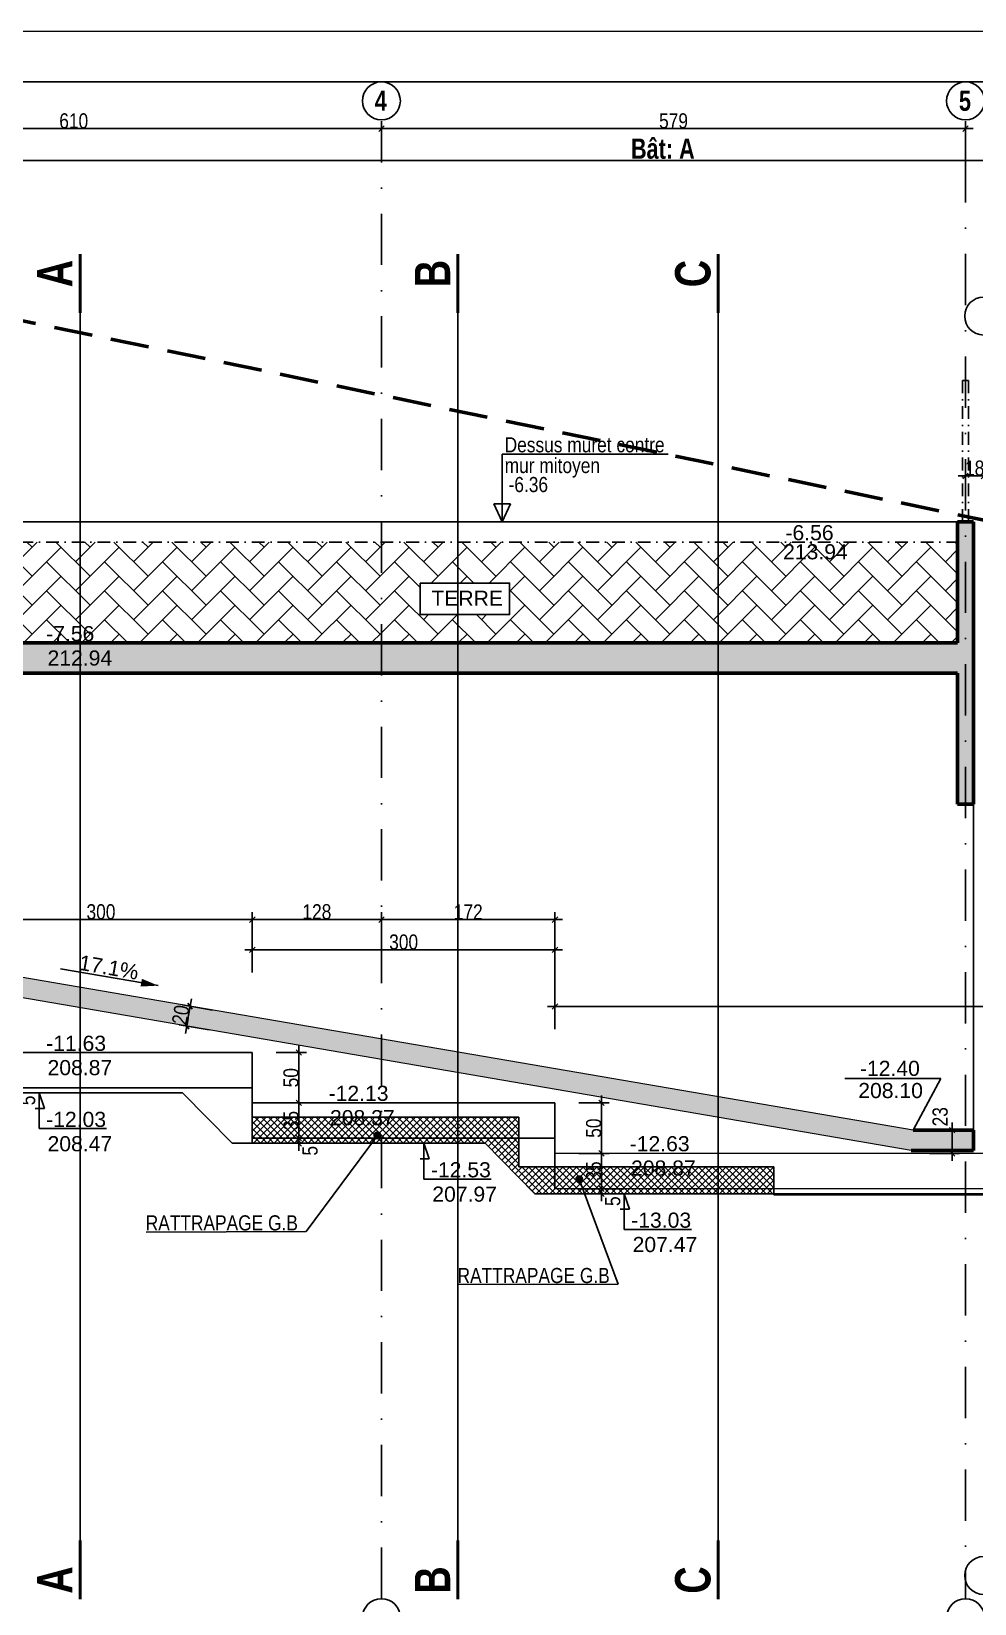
# Model space of a CAD drawing. Header units: millimetres. Extents: x 11663 to 22207, y 4553 to 8762.
# Drawn here: x 14267 to 15202, y 7195 to 8753 of the extents above; entities that cross this region are included whole.
import ezdxf
from ezdxf.enums import TextEntityAlignment as Align

# ---------------------------------------------------------------- set-up
doc = ezdxf.new("R2010")
doc.units = ezdxf.units.MM
doc.linetypes.add('CACHEX2', pattern=[19.05, 12.7, -6.35])
doc.linetypes.add('TIRETPTX2', pattern=[50.8, 25.4, -12.7, 0, -12.7])
for name, color, linetype in [('01_cote_gen', 4, 'Continuous'), ('01_linteaux', 2, 'Continuous'), ('01_poch_BN', 9, 'Continuous'), ('01_poch_murs', 253, 'Continuous'), ('01_texte', 230, 'Continuous'), ('AA_COTES', 2, 'Continuous')]:
    doc.layers.add(name, color=color, linetype=linetype)
doc.layers.add('01_murs_coup', color=5, linetype='Continuous', lineweight=60)
doc.styles.add('ARIAL NA', font='ARIALN.TTF')
doc.styles.add('impact', font='impact.ttf')
doc.styles.add('MATTE_TXT', font='arial.ttf')
doc.styles.add('STYLE2', font='ARIALN.TTF')
doc.dimstyles.new('JB50', dxfattribs={"dimscale": 0.1, "dimtxt": 150, "dimasz": 15, "dimexe": 0.1, "dimexo": 0.1, "dimgap": 0.09, "dimtad": 1, "dimdec": 1, "dimdsep": 46, "dimtxsty": 'STYLE2', "dimblk1": 'BOND_G', "dimblk2": 'BOND_D', "dimsah": 1, "dimcen": 1.5, "dimdle": 0.01, "dimse1": 1, "dimse2": 1, "dimclrd": 4, "dimclre": 2, "dimclrt": 6, "dimazin": 2, "dimtfac": 2.333333, "dimtdec": 1, "dimtix": 1, "dimtmove": 2, "dimatfit": 3, "dimldrblk": 'BOND_G', "dimfxl": 1, "dimtolj": 1, "dimtzin": 0, "dimarcsym": 0})
pattern_1 = [(45, (0, 5785.036), (3e-15, 28.73682), [60.96, -20.32]), (135, (14.368, 5799.404), (3e-15, 28.73682), [60.96, -20.32])]

# ---------------------------------------------------------------- blocks, each defined once
blk = doc.blocks.new('BOND_G')
at = {"layer": 'AA_COTES', "color": 0}
for p, q in [((0, -5), (0, 15)), ((5, 0), (-5, 0)), ((1.8, 1.8), (-1.8, -1.8))]:
    blk.add_line(p, q, dxfattribs=at)
blk = doc.blocks.new('BOND_D')
at = {"layer": 'AA_COTES', "color": 0}
for p, q in [((5, 0), (-5, 0)), ((-1.8, -1.8), (1.8, 1.8)), ((0, 5), (0, -15))]:
    blk.add_line(p, q, dxfattribs=at)
blk = doc.blocks.new('*D7')
at = {"layer": '01_cote_gen', "color": 4, "lineweight": -2, "transparency": 16777216}
blk.add_line((14005.6, 8657), (14612.6, 8657), dxfattribs=at)
at = {"layer": 'Defpoints', "color": 0, "transparency": 16777216}
for p in [(14004.1, 8657), (14614.1, 8657), (14614.1, 8657)]:
    blk.add_point(p, dxfattribs=at)
at = {"layer": '01_cote_gen', "color": 4, "lineweight": -2, "transparency": 16777216, "xscale": 1.5, "yscale": 1.5, "zscale": 1.5, "rotation": 180}
blk.add_blockref('BOND_G', (14004.1, 8657), dxfattribs=at)
at = {"layer": '01_cote_gen', "color": 4, "lineweight": -2, "transparency": 16777216, "xscale": 1.5, "yscale": 1.5, "zscale": 1.5}
blk.add_blockref('BOND_D', (14614.1, 8657), dxfattribs=at)
at = {"layer": '01_cote_gen', "color": 6, "transparency": 16777216, "insert": (14309.1, 8664.6), "char_height": 15, "attachment_point": 5, "style": 'STYLE2'}
blk.add_mtext('\\A1;610', dxfattribs=at)
blk = doc.blocks.new('*D8')
at = {"layer": '01_cote_gen', "color": 4, "lineweight": -2, "transparency": 16777216}
blk.add_line((15194.6, 8312.7), (15209.6, 8312.7), dxfattribs=at)
at = {"layer": 'Defpoints', "color": 0, "transparency": 16777216}
for p in [(15193.1, 8312.9), (15211.1, 8312.9), (15211.1, 8312.7)]:
    blk.add_point(p, dxfattribs=at)
at = {"layer": '01_cote_gen', "color": 4, "lineweight": -2, "transparency": 16777216, "xscale": 1.5, "yscale": 1.5, "zscale": 1.5, "rotation": 180}
blk.add_blockref('BOND_G', (15193.1, 8312.7), dxfattribs=at)
at = {"layer": '01_cote_gen', "color": 4, "lineweight": -2, "transparency": 16777216, "xscale": 1.5, "yscale": 1.5, "zscale": 1.5}
blk.add_blockref('BOND_D', (15211.1, 8312.7), dxfattribs=at)
at = {"layer": '01_cote_gen', "color": 6, "transparency": 16777216, "insert": (15202.1, 8320.4), "char_height": 15, "attachment_point": 5, "style": 'STYLE2'}
blk.add_mtext('\\A1;18', dxfattribs=at)
blk = doc.blocks.new('*D21')
at = {"layer": '01_cote_gen', "color": 4, "lineweight": -2, "transparency": 16777216}
blk.add_line((14615.6, 8657), (15191.6, 8657), dxfattribs=at)
at = {"layer": 'Defpoints', "color": 0, "transparency": 16777216}
for p in [(14614.1, 8649.5), (15193.1, 8657), (15193.1, 8649.5)]:
    blk.add_point(p, dxfattribs=at)
at = {"layer": '01_cote_gen', "color": 4, "lineweight": -2, "transparency": 16777216, "xscale": 1.5, "yscale": 1.5, "zscale": 1.5, "rotation": 180}
blk.add_blockref('BOND_G', (14614.1, 8657), dxfattribs=at)
at = {"layer": '01_cote_gen', "color": 4, "lineweight": -2, "transparency": 16777216, "xscale": 1.5, "yscale": 1.5, "zscale": 1.5}
blk.add_blockref('BOND_D', (15193.1, 8657), dxfattribs=at)
at = {"layer": '01_cote_gen', "color": 6, "transparency": 16777216, "insert": (14903.6, 8664.6), "char_height": 15, "attachment_point": 5, "style": 'STYLE2'}
blk.add_mtext('\\A1;579', dxfattribs=at)
blk = doc.blocks.new('*D29')
at = {"layer": '01_cote_gen', "color": 4, "lineweight": -2, "transparency": 16777216}
blk.add_line((14532.2, 7739.7), (14532.2, 7692.7), dxfattribs=at)
at = {"layer": 'Defpoints', "color": 0, "transparency": 16777216}
for p in [(14477.4, 7741.2), (14520.5, 7691.2), (14532.2, 7691.2)]:
    blk.add_point(p, dxfattribs=at)
at = {"layer": '01_cote_gen', "color": 4, "lineweight": -2, "transparency": 16777216, "xscale": 1.5, "yscale": 1.5, "zscale": 1.5}
for name, p, rotation in [('BOND_G', (14532.2, 7741.2), 90), ('BOND_D', (14532.2, 7691.2), 270)]:
    blk.add_blockref(name, p, dxfattribs=dict(at, rotation=rotation))
at = {"layer": '01_cote_gen', "color": 6, "transparency": 16777216, "insert": (14524.5, 7716.2), "char_height": 15, "attachment_point": 5, "rotation": 90, "style": 'STYLE2'}
blk.add_mtext('\\A1;50', dxfattribs=at)
blk = doc.blocks.new('*D123')
at = {"layer": '01_cote_gen', "color": 4, "lineweight": -2, "transparency": 16777216}
blk.add_line((14252.3, 7702.7), (14252.3, 7704.7), dxfattribs=at)
at = {"layer": 'Defpoints', "color": 0, "transparency": 16777216}
for p in [(14252.3, 7706.2), (14257.6, 7706.2), (14257.6, 7701.2)]:
    blk.add_point(p, dxfattribs=at)
at = {"layer": '01_cote_gen', "color": 4, "lineweight": -2, "transparency": 16777216, "xscale": 1.5, "yscale": 1.5, "zscale": 1.5}
for name, p, rotation in [('BOND_D', (14252.3, 7706.2), 90), ('BOND_G', (14252.3, 7701.2), 270)]:
    blk.add_blockref(name, p, dxfattribs=dict(at, rotation=rotation))
at = {"layer": '01_cote_gen', "color": 6, "transparency": 16777216, "insert": (14263.5, 7693.7), "char_height": 15, "attachment_point": 5, "rotation": 90, "style": 'STYLE2'}
blk.add_mtext('\\A1;5', dxfattribs=at)
blk = doc.blocks.new('*D30')
at = {"layer": '01_cote_gen', "color": 4, "lineweight": -2, "transparency": 16777216}
blk.add_line((14532.2, 7689.7), (14532.2, 7657.7), dxfattribs=at)
at = {"layer": 'Defpoints', "color": 0, "transparency": 16777216}
for p in [(14518.4, 7691.2), (14522.6, 7656.2), (14532.2, 7656.2)]:
    blk.add_point(p, dxfattribs=at)
at = {"layer": '01_cote_gen', "color": 4, "lineweight": -2, "transparency": 16777216, "xscale": 1.5, "yscale": 1.5, "zscale": 1.5}
for name, p, rotation in [('BOND_G', (14532.2, 7691.2), 90), ('BOND_D', (14532.2, 7656.2), 270)]:
    blk.add_blockref(name, p, dxfattribs=dict(at, rotation=rotation))
at = {"layer": '01_cote_gen', "color": 6, "transparency": 16777216, "insert": (14524.5, 7673.7), "char_height": 15, "attachment_point": 5, "rotation": 90, "style": 'STYLE2'}
blk.add_mtext('\\A1;35', dxfattribs=at)
blk = doc.blocks.new('*D31')
at = {"layer": '01_cote_gen', "color": 4, "lineweight": -2, "transparency": 16777216}
blk.add_line((14532.2, 7652.7), (14532.2, 7654.7), dxfattribs=at)
at = {"layer": 'Defpoints', "color": 0, "transparency": 16777216}
for p in [(14532.2, 7656.2), (14537.5, 7656.2), (14537.5, 7651.2)]:
    blk.add_point(p, dxfattribs=at)
at = {"layer": '01_cote_gen', "color": 4, "lineweight": -2, "transparency": 16777216, "xscale": 1.5, "yscale": 1.5, "zscale": 1.5}
for name, p, rotation in [('BOND_D', (14532.2, 7656.2), 90), ('BOND_G', (14532.2, 7651.2), 270)]:
    blk.add_blockref(name, p, dxfattribs=dict(at, rotation=rotation))
at = {"layer": '01_cote_gen', "color": 6, "transparency": 16777216, "insert": (14543.4, 7643.8), "char_height": 15, "attachment_point": 5, "rotation": 90, "style": 'STYLE2'}
blk.add_mtext('\\A1;5', dxfattribs=at)
blk = doc.blocks.new('*D32')
at = {"layer": '01_cote_gen', "color": 4, "lineweight": -2, "transparency": 16777216}
blk.add_line((14832.2, 7689.7), (14832.2, 7642.7), dxfattribs=at)
at = {"layer": 'Defpoints', "color": 0, "transparency": 16777216}
for p in [(14777.4, 7691.2), (14820.5, 7641.2), (14832.2, 7641.2)]:
    blk.add_point(p, dxfattribs=at)
at = {"layer": '01_cote_gen', "color": 4, "lineweight": -2, "transparency": 16777216, "xscale": 1.5, "yscale": 1.5, "zscale": 1.5}
for name, p, rotation in [('BOND_G', (14832.2, 7691.2), 90), ('BOND_D', (14832.2, 7641.2), 270)]:
    blk.add_blockref(name, p, dxfattribs=dict(at, rotation=rotation))
at = {"layer": '01_cote_gen', "color": 6, "transparency": 16777216, "insert": (14824.5, 7666.2), "char_height": 15, "attachment_point": 5, "rotation": 90, "style": 'STYLE2'}
blk.add_mtext('\\A1;50', dxfattribs=at)
blk = doc.blocks.new('*D33')
at = {"layer": '01_cote_gen', "color": 4, "lineweight": -2, "transparency": 16777216}
blk.add_line((14832.2, 7639.7), (14832.2, 7607.7), dxfattribs=at)
at = {"layer": 'Defpoints', "color": 0, "transparency": 16777216}
for p in [(14818.4, 7641.2), (14822.6, 7606.2), (14832.2, 7606.2)]:
    blk.add_point(p, dxfattribs=at)
at = {"layer": '01_cote_gen', "color": 4, "lineweight": -2, "transparency": 16777216, "xscale": 1.5, "yscale": 1.5, "zscale": 1.5}
for name, p, rotation in [('BOND_G', (14832.2, 7641.2), 90), ('BOND_D', (14832.2, 7606.2), 270)]:
    blk.add_blockref(name, p, dxfattribs=dict(at, rotation=rotation))
at = {"layer": '01_cote_gen', "color": 6, "transparency": 16777216, "insert": (14824.5, 7623.7), "char_height": 15, "attachment_point": 5, "rotation": 90, "style": 'STYLE2'}
blk.add_mtext('\\A1;35', dxfattribs=at)
blk = doc.blocks.new('*D34')
at = {"layer": '01_cote_gen', "color": 4, "lineweight": -2, "transparency": 16777216}
blk.add_line((14832.2, 7602.7), (14832.2, 7604.7), dxfattribs=at)
at = {"layer": 'Defpoints', "color": 0, "transparency": 16777216}
for p in [(14832.2, 7606.2), (14837.5, 7606.2), (14837.5, 7601.2)]:
    blk.add_point(p, dxfattribs=at)
at = {"layer": '01_cote_gen', "color": 4, "lineweight": -2, "transparency": 16777216, "xscale": 1.5, "yscale": 1.5, "zscale": 1.5}
for name, p, rotation in [('BOND_D', (14832.2, 7606.2), 90), ('BOND_G', (14832.2, 7601.2), 270)]:
    blk.add_blockref(name, p, dxfattribs=dict(at, rotation=rotation))
at = {"layer": '01_cote_gen', "color": 6, "transparency": 16777216, "insert": (14843.4, 7593.8), "char_height": 15, "attachment_point": 5, "rotation": 90, "style": 'STYLE2'}
blk.add_mtext('\\A1;5', dxfattribs=at)
blk = doc.blocks.new('*D36')
at = {"layer": '01_cote_gen', "color": 4, "lineweight": -2, "transparency": 16777216}
blk.add_line((14187.6, 7872.9), (14484.6, 7872.9), dxfattribs=at)
at = {"layer": 'Defpoints', "color": 0, "transparency": 16777216}
for p in [(14186.1, 7881.1), (14486.1, 7872.9), (14486.1, 7766)]:
    blk.add_point(p, dxfattribs=at)
at = {"layer": '01_cote_gen', "color": 4, "lineweight": -2, "transparency": 16777216, "xscale": 1.5, "yscale": 1.5, "zscale": 1.5, "rotation": 180}
blk.add_blockref('BOND_G', (14186.1, 7872.9), dxfattribs=at)
at = {"layer": '01_cote_gen', "color": 4, "lineweight": -2, "transparency": 16777216, "xscale": 1.5, "yscale": 1.5, "zscale": 1.5}
blk.add_blockref('BOND_D', (14486.1, 7872.9), dxfattribs=at)
at = {"layer": '01_cote_gen', "color": 6, "transparency": 16777216, "insert": (14336.1, 7880.6), "char_height": 15, "attachment_point": 5, "style": 'STYLE2'}
blk.add_mtext('\\A1;300', dxfattribs=at)
blk = doc.blocks.new('*D37')
at = {"layer": '01_cote_gen', "color": 4, "lineweight": -2, "transparency": 16777216}
blk.add_line((14487.6, 7842.9), (14784.6, 7842.9), dxfattribs=at)
at = {"layer": 'Defpoints', "color": 0, "transparency": 16777216}
for p in [(14486.1, 7850.6), (14786.1, 7842.9), (14786.1, 7716.2)]:
    blk.add_point(p, dxfattribs=at)
at = {"layer": '01_cote_gen', "color": 4, "lineweight": -2, "transparency": 16777216, "xscale": 1.5, "yscale": 1.5, "zscale": 1.5, "rotation": 180}
blk.add_blockref('BOND_G', (14486.1, 7842.9), dxfattribs=at)
at = {"layer": '01_cote_gen', "color": 4, "lineweight": -2, "transparency": 16777216, "xscale": 1.5, "yscale": 1.5, "zscale": 1.5}
blk.add_blockref('BOND_D', (14786.1, 7842.9), dxfattribs=at)
at = {"layer": '01_cote_gen', "color": 6, "transparency": 16777216, "insert": (14636.1, 7850.6), "char_height": 15, "attachment_point": 5, "style": 'STYLE2'}
blk.add_mtext('\\A1;300', dxfattribs=at)
blk = doc.blocks.new('*D38')
at = {"layer": '01_cote_gen', "color": 4, "lineweight": -2, "transparency": 16777216}
blk.add_line((14787.6, 7786.7), (15684.6, 7786.7), dxfattribs=at)
at = {"layer": 'Defpoints', "color": 0, "transparency": 16777216}
for p in [(15686.1, 7786.7), (14786.1, 7609.9), (15686.1, 7609.9)]:
    blk.add_point(p, dxfattribs=at)
at = {"layer": '01_cote_gen', "color": 4, "lineweight": -2, "transparency": 16777216, "xscale": 1.5, "yscale": 1.5, "zscale": 1.5, "rotation": 180}
blk.add_blockref('BOND_G', (14786.1, 7786.7), dxfattribs=at)
at = {"layer": '01_cote_gen', "color": 4, "lineweight": -2, "transparency": 16777216, "xscale": 1.5, "yscale": 1.5, "zscale": 1.5}
blk.add_blockref('BOND_D', (15686.1, 7786.7), dxfattribs=at)
at = {"layer": '01_cote_gen', "color": 6, "transparency": 16777216, "insert": (15256, 7794.4), "char_height": 15, "attachment_point": 5, "style": 'STYLE2'}
blk.add_mtext('\\A1;900', dxfattribs=at)
blk = doc.blocks.new('*D39')
at = {"layer": '01_cote_gen', "color": 4, "lineweight": -2, "transparency": 16777216}
blk.add_line((14487.6, 7872.9), (14612.6, 7872.9), dxfattribs=at)
at = {"layer": 'Defpoints', "color": 0, "transparency": 16777216}
for p in [(14486.1, 7880.6), (14614.1, 7872.9), (14614.1, 7865.9)]:
    blk.add_point(p, dxfattribs=at)
at = {"layer": '01_cote_gen', "color": 4, "lineweight": -2, "transparency": 16777216, "xscale": 1.5, "yscale": 1.5, "zscale": 1.5, "rotation": 180}
blk.add_blockref('BOND_G', (14486.1, 7872.9), dxfattribs=at)
at = {"layer": '01_cote_gen', "color": 4, "lineweight": -2, "transparency": 16777216, "xscale": 1.5, "yscale": 1.5, "zscale": 1.5}
blk.add_blockref('BOND_D', (14614.1, 7872.9), dxfattribs=at)
at = {"layer": '01_cote_gen', "color": 6, "transparency": 16777216, "insert": (14550.1, 7880.6), "char_height": 15, "attachment_point": 5, "style": 'STYLE2'}
blk.add_mtext('\\A1;128', dxfattribs=at)
blk = doc.blocks.new('*D40')
at = {"layer": '01_cote_gen', "color": 4, "lineweight": -2, "transparency": 16777216}
blk.add_line((14615.6, 7872.9), (14784.6, 7872.9), dxfattribs=at)
at = {"layer": 'Defpoints', "color": 0, "transparency": 16777216}
for p in [(14786.1, 7872.9), (14614.1, 7858.8), (14786.1, 7865.4)]:
    blk.add_point(p, dxfattribs=at)
at = {"layer": '01_cote_gen', "color": 4, "lineweight": -2, "transparency": 16777216, "xscale": 1.5, "yscale": 1.5, "zscale": 1.5, "rotation": 180}
blk.add_blockref('BOND_G', (14614.1, 7872.9), dxfattribs=at)
at = {"layer": '01_cote_gen', "color": 4, "lineweight": -2, "transparency": 16777216, "xscale": 1.5, "yscale": 1.5, "zscale": 1.5}
blk.add_blockref('BOND_D', (14786.1, 7872.9), dxfattribs=at)
at = {"layer": '01_cote_gen', "color": 6, "transparency": 16777216, "insert": (14700.1, 7880.5), "char_height": 15, "attachment_point": 5, "style": 'STYLE2'}
blk.add_mtext('\\A1;172', dxfattribs=at)
blk = doc.blocks.new('*D143')
at = {"layer": '01_cote_gen', "color": 4, "lineweight": -2, "transparency": 16777216}
blk.add_line((15179.7, 7662.7), (15179.7, 7642.7), dxfattribs=at)
at = {"layer": 'Defpoints', "color": 0, "transparency": 16777216}
for p in [(15180.3, 7664.2), (15179.7, 7641.2), (15180.3, 7641.2)]:
    blk.add_point(p, dxfattribs=at)
at = {"layer": '01_cote_gen', "color": 4, "lineweight": -2, "transparency": 16777216, "xscale": 1.5, "yscale": 1.5, "zscale": 1.5}
for name, p, rotation in [('BOND_G', (15179.7, 7664.2), 90), ('BOND_D', (15179.7, 7641.2), 270)]:
    blk.add_blockref(name, p, dxfattribs=dict(at, rotation=rotation))
at = {"layer": '01_cote_gen', "color": 6, "transparency": 16777216, "insert": (15167.9, 7677.5), "char_height": 15, "attachment_point": 5, "rotation": 90, "style": 'STYLE2'}
blk.add_mtext('\\A1;23', dxfattribs=at)
blk = doc.blocks.new('*D149')
at = {"layer": '01_cote_gen', "color": 4, "lineweight": -2, "transparency": 16777216}
blk.add_line((15286.7, 8265.7), (15286.7, 8018.7), dxfattribs=at)
at = {"layer": 'Defpoints', "color": 0, "transparency": 16777216}
for p in [(15186.9, 8267.2), (15272.6, 8017.2), (15286.7, 8017.2)]:
    blk.add_point(p, dxfattribs=at)
at = {"layer": '01_cote_gen', "color": 4, "lineweight": -2, "transparency": 16777216, "xscale": 1.5, "yscale": 1.5, "zscale": 1.5}
for name, p, rotation in [('BOND_G', (15286.7, 8267.2), 90), ('BOND_D', (15286.7, 8017.2), 270)]:
    blk.add_blockref(name, p, dxfattribs=dict(at, rotation=rotation))
at = {"layer": '01_cote_gen', "color": 6, "transparency": 16777216, "insert": (15279, 8142.2), "char_height": 15, "attachment_point": 5, "rotation": 90, "style": 'STYLE2'}
blk.add_mtext('\\A1;250', dxfattribs=at)
blk = doc.blocks.new('*D150')
at = {"layer": '01_cote_gen', "color": 4, "lineweight": -2, "transparency": 16777216}
blk.add_line((15254.1, 8265.7), (15254.1, 8148.7), dxfattribs=at)
at = {"layer": 'Defpoints', "color": 0, "transparency": 16777216}
for p in [(15200.9, 8267.2), (15144.8, 8147.2), (15254.1, 8147.2)]:
    blk.add_point(p, dxfattribs=at)
at = {"layer": '01_cote_gen', "color": 4, "lineweight": -2, "transparency": 16777216, "xscale": 1.5, "yscale": 1.5, "zscale": 1.5}
for name, p, rotation in [('BOND_G', (15254.1, 8267.2), 90), ('BOND_D', (15254.1, 8147.2), 270)]:
    blk.add_blockref(name, p, dxfattribs=dict(at, rotation=rotation))
at = {"layer": '01_cote_gen', "color": 6, "transparency": 16777216, "insert": (15246.5, 8207.2), "char_height": 15, "attachment_point": 5, "rotation": 90, "style": 'STYLE2'}
blk.add_mtext('\\A1;120', dxfattribs=at)
blk = doc.blocks.new('*D151')
at = {"layer": '01_cote_gen', "color": 4, "lineweight": -2, "transparency": 16777216}
blk.add_line((15258.3, 8145.7), (15258.3, 8118.7), dxfattribs=at)
at = {"layer": 'Defpoints', "color": 0, "transparency": 16777216}
for p in [(15148.2, 8147.2), (15148.2, 8117.2), (15258.3, 8117.2)]:
    blk.add_point(p, dxfattribs=at)
at = {"layer": '01_cote_gen', "color": 4, "lineweight": -2, "transparency": 16777216, "xscale": 1.5, "yscale": 1.5, "zscale": 1.5}
for name, p, rotation in [('BOND_G', (15258.3, 8147.2), 90), ('BOND_D', (15258.3, 8117.2), 270)]:
    blk.add_blockref(name, p, dxfattribs=dict(at, rotation=rotation))
at = {"layer": '01_cote_gen', "color": 6, "transparency": 16777216, "insert": (15250.6, 8132.2), "char_height": 15, "attachment_point": 5, "rotation": 90, "style": 'STYLE2'}
blk.add_mtext('\\A1;30', dxfattribs=at)
blk = doc.blocks.new('*D193')
at = {"layer": '01_cote_gen', "color": 4, "lineweight": -2, "transparency": 16777216}
blk.add_line((14421.3, 7768.9), (14424.2, 7785.6), dxfattribs=at)
at = {"layer": 'Defpoints', "color": 0, "transparency": 16777216}
for p in [(14411.6, 7789.3), (14424.4, 7787.1), (14408.2, 7769.6)]:
    blk.add_point(p, dxfattribs=at)
at = {"layer": '01_cote_gen', "color": 4, "lineweight": -2, "transparency": 16777216, "xscale": 1.5, "yscale": 1.5, "zscale": 1.5}
for name, p, rotation in [('BOND_D', (14424.4, 7787.1), 80.26710750125753), ('BOND_G', (14421.1, 7767.4), 260.2671075012576)]:
    blk.add_blockref(name, p, dxfattribs=dict(at, rotation=rotation))
at = {"layer": '01_cote_gen', "color": 6, "transparency": 16777216, "insert": (14415.2, 7778.5), "char_height": 15, "attachment_point": 5, "rotation": 80.2671, "style": 'STYLE2'}
blk.add_mtext('\\A1;20', dxfattribs=at)

msp = doc.modelspace()

# ---------------------------------------------------------------- hatches: boundary and pattern name
at = {"layer": '01_poch_BN'}
h = msp.add_hatch(color=256, dxfattribs=at)
h.dxf.hatch_style = 1
h.paths.add_polyline_path([(14197.13, 8634.48), (14181.13, 8634.48), (14181.13, 8577.2), (13739.94, 8577.2), (13827.9, 8557.2), (14181.13, 8557.2), (14181.13, 8482.55), (14197.13, 8479.24)])
h.paths.add_polyline_path([(13739.94, 8577.2), (13198.05, 8577.2), (13198.05, 8557.2), (13827.9, 8557.2)])
h.paths.add_polyline_path([(14197.13, 8479.24), (14181.13, 8482.55), (14181.13, 8117.2), (15185.05, 8117.2), (15185.05, 7987.2), (15200.94, 7987.2), (15201, 8267.2), (15185.11, 8267.2), (15185.05, 8147.2), (14197.13, 8147.2)])
h = msp.add_hatch(color=256, dxfattribs=at)
h.dxf.hatch_style = 1
h.paths.add_polyline_path([(13392.02, 7964.19), (13198.05, 7964.19), (13198.05, 7951.19), (13390.91, 7951.19), (13436.32, 7943.41), (13436.32, 7936.3), (15139.29, 7644.2), (15200.94, 7644.2), (15200.94, 7664.2), (15140.99, 7664.2)])
at = {"layer": '01_poch_murs'}
h = msp.add_hatch(dxfattribs=at)
h.set_pattern_fill('AR-HBONE', color=256, scale=0.2)
h.set_pattern_definition(pattern_1)
h.paths.add_polyline_path([(14614.05, 8247.2), (14205.13, 8247.2), (14205.13, 8147.2), (14614.05, 8147.2)])
h.paths.add_polyline_path([(14277.93, 8144.8), (14333.35, 8144.8), (14333.35, 8167.78), (14277.93, 8167.78)], flags=9)
h = msp.add_hatch(dxfattribs=at)
h.set_pattern_fill('AR-HBONE', color=256, scale=0.2)
h.set_pattern_definition(pattern_1)
h.paths.add_polyline_path([(15185.05, 8247.2), (14614.05, 8247.2), (14614.05, 8147.2), (15185.05, 8147.2)])
h.paths.add_polyline_path([(14741.16, 8175.3), (14652.57, 8175.3), (14652.57, 8206.6), (14741.16, 8206.6)], flags=16)
h.paths.add_polyline_path([(14659.86, 8180.24), (14738.38, 8180.24), (14738.38, 8202.74), (14659.86, 8202.74)], flags=8)
h = msp.add_hatch(dxfattribs=at)
h.set_pattern_fill('ANSI37', color=256, scale=1.5)
h.paths.add_polyline_path([(14604.38, 7677), (14486.05, 7677), (14486.05, 7664.15), (14604.38, 7664.15)], flags=17)
h.paths.add_polyline_path([(14614.05, 7677), (14604.38, 7677), (14604.38, 7664.15), (14486.05, 7664.15), (14486.05, 7656.2), (14614.05, 7656.2)])
h.paths.add_polyline_path([(14614.05, 7656.2), (14486.05, 7656.2), (14486.05, 7651.2), (14614.05, 7651.2)])
h.paths.add_polyline_path([(14624.38, 7677), (14614.05, 7677), (14614.05, 7656.2), (14689.87, 7656.2), (14689.87, 7664.15), (14624.38, 7664.15)])
h.paths.add_polyline_path([(14689.87, 7677), (14624.38, 7677), (14624.38, 7664.15), (14689.87, 7664.15)], flags=17)
h.paths.add_polyline_path([(14750.17, 7677), (14689.87, 7677), (14689.87, 7664.15), (14750.17, 7664.15)])
h.paths.add_polyline_path([(14750.17, 7664.15), (14689.87, 7664.15), (14689.87, 7656.2), (14750.17, 7656.2)])
h.paths.add_polyline_path([(14689.87, 7656.2), (14614.05, 7656.2), (14614.05, 7651.2), (14689.87, 7651.2)])
h.paths.add_polyline_path([(14750.17, 7656.2), (14689.87, 7656.2), (14689.87, 7651.2), (14716.93, 7651.2), (14723.87, 7644.15), (14750.17, 7644.15)])
h.paths.add_polyline_path([(14786.05, 7627.9), (14750.17, 7627.9), (14750.17, 7644.15), (14723.87, 7644.15), (14766.05, 7601.24), (14947.82, 7601.21), (14947.82, 7606.22), (14786.05, 7606.24)])
h.paths.add_polyline_path([(14947.82, 7627.9), (14786.05, 7627.9), (14786.05, 7606.24), (14947.82, 7606.22)], flags=17)
h.paths.add_polyline_path([(15003.11, 7627.9), (14947.82, 7627.9), (14947.82, 7606.22), (15003.11, 7606.21)])
h.paths.add_polyline_path([(15003.11, 7606.21), (14947.82, 7606.22), (14947.82, 7601.21), (15003.11, 7601.2)])

# ---------------------------------------------------------------- linework, layer by layer
at = {"color": 5, "elevation": 517158665.1, "flags": 128}
for points in [[(14750.17, 7677), (14486.05, 7677)], [(14750.17, 7677), (14750.17, 7627.9)], [(15003.11, 7627.9), (14750.17, 7627.9)], [(15003.11, 7627.9), (15003.11, 7600.2)], [(15715.21, 7600.2), (15003.11, 7600.2)]]:
    msp.add_lwpolyline(points, dxfattribs=at)
at = {"layer": '01_cote_gen'}
msp.add_line((14786.05, 7820.3), (14786.05, 7794.19), dxfattribs=at)
at = {"layer": '01_linteaux', "linetype": 'TIRETPTX2', "ltscale": 2}
for p, q in [((14614.05, 7199.75), (14614.05, 8634.48)), ((15193.05, 8634.48), (15193.05, 7632.98)), ((15193.05, 7632.98), (15193.05, 7199.75))]:
    msp.add_line(p, q, dxfattribs=at)
at = {"layer": '01_linteaux', "linetype": 'TIRETPTX2', "ltscale": 0.5}
for p, q in [((15196.06, 8407.2), (15190.06, 8407.2)), ((15190.06, 8267.2), (15190.06, 8407.2)), ((15196.06, 8267.2), (15196.06, 8407.2)), ((14205.13, 8247.2), (15185.06, 8247.2))]:
    msp.add_line(p, q, dxfattribs=at)
at = {"layer": '01_linteaux'}
for p, q in [((15185.05, 8267.2), (14197.13, 8267.2)), ((15200.94, 7987.2), (15200.94, 7664.2)), ((14486.05, 7741.16), (14186.05, 7741.16)), ((14486.05, 7741.16), (14486.05, 7691.2)), ((14416.93, 7701.16), (14164.84, 7701.16)), ((14486.05, 7706.16), (14186.05, 7706.16)), ((14416.93, 7701.16), (14466.05, 7651.2)), ((14786.05, 7691.2), (14486.05, 7691.2)), ((14486.05, 7691.2), (14486.05, 7651.2)), ((14786.05, 7691.2), (14786.05, 7656.2)), ((14786.05, 7656.2), (14486.05, 7656.2)), ((14786.05, 7656.2), (14786.05, 7641.24)), ((14716.93, 7651.2), (14466.05, 7651.2)), ((14716.93, 7651.2), (14766.05, 7601.24)), ((14786.05, 7641.24), (14786.05, 7606.24)), ((14786.05, 7641.24), (15686.05, 7641.1)), ((14786.05, 7606.24), (15686.05, 7606.1)), ((15611.97, 7601.1), (14766.05, 7601.24))]:
    msp.add_line(p, q, dxfattribs=at)
at = {"layer": '01_murs_coup', "linetype": 'Continuous', "lineweight": 5}
for p, q in [((22206.96, 8753.36), (11662.74, 8753.36)), ((15140.99, 7664.2), (13392.02, 7964.19)), ((15139.29, 7644.2), (13436.32, 7936.3))]:
    msp.add_line(p, q, dxfattribs=at)
at = {"layer": '01_murs_coup'}
for p, q in [((15200.94, 8267.2), (15185.05, 8267.2)), ((15185.05, 8267.2), (15185.05, 8147.2)), ((15200.94, 7987.2), (15200.94, 8267.2)), ((15185.05, 8147.2), (14197.13, 8147.2)), ((15185.05, 8117.2), (14181.13, 8117.2)), ((15185.05, 7987.2), (15185.05, 8117.12)), ((15185.05, 7987.2), (15200.94, 7987.2)), ((15140.99, 7664.2), (15200.94, 7664.2)), ((15200.94, 7664.2), (15200.94, 7644.2)), ((15139.29, 7644.2), (15200.94, 7644.2))]:
    msp.add_line(p, q, dxfattribs=at)
at = {"layer": '01_murs_coup', "linetype": 'CACHEX2', "ltscale": 3}
msp.add_lwpolyline([(13488.03, 8634.48), (13898.28, 8541.2), (15673.02, 8173.2), (16272.36, 8041.2), (17563.17, 7756.2), (17904.59, 7693.2), (19739.17, 7429.2), (20425.52, 7322.2), (21080.46, 7223.33)], dxfattribs=at)
at = {"layer": '01_poch_murs'}
for p, q in [((14315.34, 8532.73), (14315.34, 7257.56)), ((14689.87, 8532.73), (14689.87, 7257.56)), ((14947.82, 8532.73), (14947.82, 7257.56))]:
    msp.add_line(p, q, dxfattribs=at)
at = {"layer": '01_poch_murs', "const_width": 3}
msp.add_lwpolyline([(14689.87, 8532.73), (14689.87, 8474.23)], dxfattribs=at)
at = {"layer": '01_texte'}
for p, q in [((22156.96, 8703.36), (11712.74, 8703.36)), ((13098.21, 8625.32), (16615.65, 8625.32)), ((14733.65, 8267.2), (14733.65, 8334.25)), ((14733.65, 8334.25), (14898.13, 8334.25)), ((14733.65, 8267.2), (14725.46, 8285.22)), ((14741.85, 8285.22), (14725.46, 8285.22)), ((14733.65, 8267.2), (14741.85, 8285.22)), ((14295.93, 7824.29), (14392.81, 7807.49)), ((15073.54, 7715.34), (15168.59, 7715.34)), ((15168.59, 7715.34), (15140.99, 7664.2)), ((14274.82, 7701.16), (14274.82, 7665.71)), ((14274.82, 7701.16), (14280.09, 7685.84)), ((14280.09, 7685.84), (14270.97, 7685.84)), ((14274.82, 7665.71), (14341.62, 7665.71)), ((14610.15, 7658.96), (14539.49, 7563.77)), ((14656.19, 7651.2), (14656.19, 7615.75)), ((14656.19, 7651.2), (14661.46, 7635.88)), ((14661.46, 7635.88), (14652.34, 7635.88)), ((14656.19, 7615.75), (14722.99, 7615.75)), ((14810.14, 7615.59), (14848.58, 7511.6)), ((14854.72, 7601.24), (14859.99, 7585.93)), ((14854.72, 7601.24), (14854.72, 7565.8)), ((14859.99, 7585.93), (14850.87, 7585.93)), ((14539.49, 7563.77), (14380.76, 7563.24)), ((14854.72, 7565.8), (14921.52, 7565.8)), ((14848.58, 7511.6), (14689.85, 7511.08))]:
    msp.add_line(p, q, dxfattribs=at)
at = {"layer": '01_texte', "const_width": 3}
for points in [[(14315.34, 8532.73), (14315.34, 8474.23)], [(14947.82, 8532.73), (14947.82, 8474.23)], [(14315.34, 7257.56), (14315.34, 7199.06)], [(14689.87, 7257.56), (14689.87, 7199.06)], [(14947.82, 7257.56), (14947.82, 7199.06)]]:
    msp.add_lwpolyline(points, dxfattribs=at)
at = {"layer": '01_texte'}
msp.add_lwpolyline([(14652.57, 8206.6), (14741.16, 8206.6), (14741.16, 8175.3), (14652.57, 8175.3)], close=True, dxfattribs=at)
at = {"layer": '01_texte', "const_width": 4}
for points in [[(14608.15, 7658.96, 1), (14612.15, 7658.96, 1)], [(14808.14, 7615.59, 1), (14812.14, 7615.59, 1)]]:
    msp.add_lwpolyline(points, format="xyb", close=True, dxfattribs=at)
at = {"layer": '01_texte'}
for centre in [(14614.06, 8684.55), (15193.06, 8684.55), (15211.05, 8471.21), (15211.05, 7222.75), (14614.06, 7180.94), (15193.06, 7180.94)]:
    msp.add_circle(centre, 18.81, dxfattribs=at)
for points in [[(14392.81, 7807.49), (14375.35, 7806.59), (14376.01, 7810.41)], [(14392.81, 7807.49), (14376.68, 7814.23), (14376.01, 7810.41)]]:
    msp.add_solid(points, dxfattribs=at)

# ---------------------------------------------------------------- texts
for s, height, style, p in [('Bât: A', 20, 'impact', (14861.41, 8627.17)), ('Dessus muret contre', 15, 'ARIAL NA', (14736.22, 8336.14)), ('mur mitoyen', 15, 'ARIAL NA', (14736.22, 8315.58)), ('-6.36', 15, 'ARIAL NA', (14740.06, 8296.7)), ('-6.56', 15, 'MATTE_TXT', (15014.51, 8248.98)), ('213.94', 15, 'MATTE_TXT', (15012.2, 8230.07)), ('TERRE', 15, 'MATTE_TXT', (14663.61, 8183.99)), ('-7.56', 15, 'MATTE_TXT', (14281.76, 8148.89)), ('212.94', 15, 'MATTE_TXT', (14283.14, 8124.75)), ('-11.63', 15, 'MATTE_TXT', (14281.76, 7742.84)), ('208.87 ', 15, 'MATTE_TXT', (14283.14, 7718.71)), ('-12.40', 15, 'MATTE_TXT', (15088.36, 7717.97)), ('-12.13', 15, 'MATTE_TXT', (14561.71, 7693.25)), ('208.10', 15, 'MATTE_TXT', (15086.7, 7695.99)), ('208.37', 15, 'MATTE_TXT', (14563.09, 7669.12)), ('-12.03', 15, 'MATTE_TXT', (14281.76, 7667.39)), ('208.47', 15, 'MATTE_TXT', (14283.14, 7643.26)), ('-12.63', 15, 'MATTE_TXT', (14860.13, 7643.29)), ('-12.53', 15, 'MATTE_TXT', (14663.13, 7617.44)), ('208.87', 15, 'MATTE_TXT', (14861.51, 7619.16)), ('207.97', 15, 'MATTE_TXT', (14664.51, 7593.3)), ('RATTRAPAGE G.B', 15, 'ARIAL NA', (14380.45, 7564.79)), ('-13.03', 15, 'MATTE_TXT', (14861.66, 7567.48)), ('207.47', 15, 'MATTE_TXT', (14863.04, 7543.35)), ('RATTRAPAGE G.B', 15, 'ARIAL NA', (14689.54, 7512.62))]:
    msp.add_text(s, height=height, dxfattribs=dict(at, style=style)).set_placement(p)
at = {"layer": '01_texte', "style": 'impact'}
for s, p in [('A', (14318.19, 8513.32)), ('B', (14692.73, 8513.32)), ('C', (14950.67, 8513.32)), ('A', (14318.19, 7218.26)), ('B', (14692.73, 7218.26)), ('C', (14950.67, 7218.26))]:
    msp.add_text(s, height=35, rotation=90, dxfattribs=at).set_placement(p, align=Align.BOTTOM_CENTER)
at = {"layer": '01_texte', "style": 'MATTE_TXT'}
msp.add_text('17.1%%%', height=15, rotation=350.16301, dxfattribs=at).set_placement((14313.43, 7823.32))
at = {"layer": '01_texte', "char_height": 20, "attachment_point": 1, "line_spacing_factor": 0.895453, "style": 'impact'}
for s, insert in [('4', (14607.49, 8694.66)), ('5', (15186.49, 8694.66))]:
    msp.add_mtext(s, dxfattribs=dict(at, insert=insert))

# ---------------------------------------------------------------- dimensions: what is measured, and where the dimension line sits
at = {"layer": '01_cote_gen'}
for base, p1, p2, picture, middle in [((14614.05, 8656.98), (14004.05, 8656.98), (14614.05, 8656.98), '*D7', (14309.05, 8664.65)), ((15193.05, 8656.98), (14614.05, 8649.48), (15193.05, 8649.48), '*D21', (14903.55, 8664.65)), ((15211.05, 8312.71), (15193.05, 8312.94), (15211.05, 8312.94), '*D8', (15202.05, 8320.38)), ((14486.05, 7872.93), (14186.05, 7881.13), (14486.05, 7766.04), '*D36', (14336.05, 7880.6)), ((14614.05, 7872.93), (14486.05, 7880.56), (14614.05, 7865.9), '*D39', (14550.05, 7880.6)), ((14786.05, 7872.93), (14614.05, 7858.81), (14786.05, 7865.43), '*D40', (14700.05, 7880.47)), ((14786.05, 7842.93), (14486.05, 7850.56), (14786.05, 7716.21), '*D37', (14636.05, 7850.6))]:
    dim = msp.add_linear_dim(base=base, p1=p1, p2=p2, dimstyle='JB50', dxfattribs=at)
    dim.commit()
    dim.dimension.update_dxf_attribs({"geometry": picture, "text_midpoint": middle})
for base, p1, p2, picture, middle in [((15254.14, 8147.2), (15200.94, 8267.2), (15144.81, 8147.2), '*D150', (15246.47, 8207.2)), ((15286.7, 8017.2), (15186.9, 8267.2), (15272.56, 8017.2), '*D149', (15279.03, 8142.2)), ((15258.25, 8117.2), (15148.17, 8147.2), (15148.17, 8117.2), '*D151', (15250.59, 8132.2)), ((14532.21, 7691.2), (14477.4, 7741.16), (14520.48, 7691.2), '*D29', (14524.54, 7716.18)), ((14532.21, 7656.2), (14518.4, 7691.2), (14522.65, 7656.2), '*D30', (14524.54, 7673.7)), ((14832.21, 7641.24), (14777.4, 7691.2), (14820.48, 7641.24), '*D32', (14824.54, 7666.22)), ((14832.21, 7606.24), (14818.4, 7641.24), (14822.65, 7606.24), '*D33', (14824.54, 7623.74))]:
    dim = msp.add_linear_dim(base=base, p1=p1, p2=p2, angle=90, dimstyle='JB50', dxfattribs=at)
    dim.commit()
    dim.dimension.update_dxf_attribs({"geometry": picture, "text_midpoint": middle})
dim = msp.add_aligned_dim(p1=(14408.19, 7769.6), p2=(14411.57, 7789.32), distance=-13.06, dimstyle='JB50', dxfattribs=at)
dim.commit()
dim.dimension.update_dxf_attribs({"geometry": '*D193', "text_midpoint": (14415.19, 7778.55)})
dim = msp.add_linear_dim(base=(15686.05, 7786.69), p1=(14786.05, 7609.86), p2=(15686.05, 7609.86), dimstyle='JB50', dxfattribs=at)
dim.commit()
dim.dimension.update_dxf_attribs({"geometry": '*D38', "text_midpoint": (15255.96, 7794.36), "dimtype": 160})
for base, p1, p2, picture, middle in [((14252.32, 7706.16), (14257.58, 7701.16), (14257.58, 7706.16), '*D123', (14263.52, 7693.71)), ((14532.21, 7656.2), (14537.48, 7651.2), (14537.48, 7656.2), '*D31', (14543.42, 7643.75)), ((14832.21, 7606.24), (14837.48, 7601.24), (14837.48, 7606.24), '*D34', (14843.42, 7593.8))]:
    dim = msp.add_linear_dim(base=base, p1=p1, p2=p2, angle=90, dimstyle='JB50', dxfattribs=at)
    dim.commit()
    dim.dimension.update_dxf_attribs({"geometry": picture, "text_midpoint": middle, "dimtype": 160})
dim = msp.add_linear_dim(base=(15179.7, 7641.18), p1=(15180.29, 7664.2), p2=(15180.29, 7641.18), angle=90, text='23', dimstyle='JB50', dxfattribs=at)
dim.commit()
dim.dimension.update_dxf_attribs({"geometry": '*D143', "text_midpoint": (15167.94, 7677.55), "dimtype": 160})

doc.saveas('drawing.dxf')
